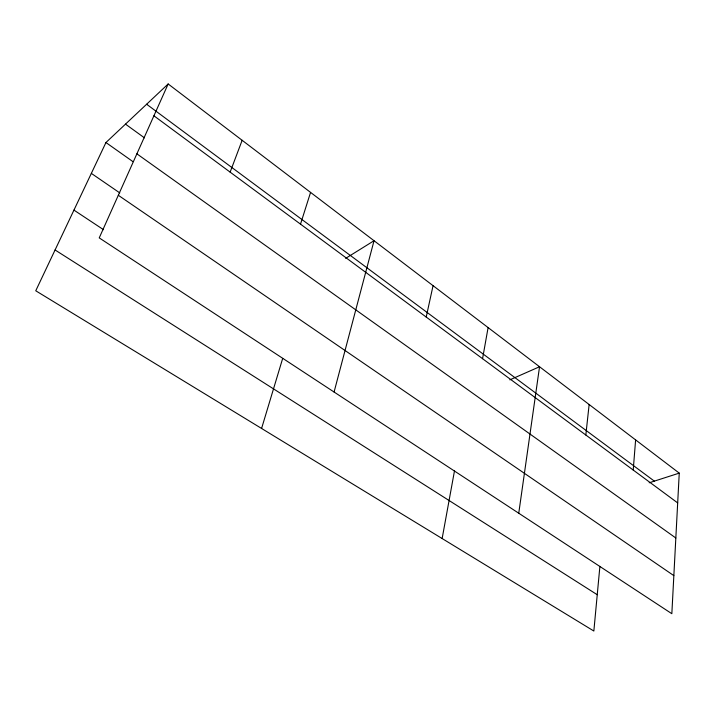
<?xml version="1.0" encoding="UTF-8"?>
<svg xmlns="http://www.w3.org/2000/svg" width="715" height="715" viewBox="0 0 715 715"><rect width="100%" height="100%" fill="white"/><g stroke="black" fill="none" stroke-linecap="round" stroke-linejoin="round"><path stroke-width="1.07" d="M679.25 473.124L671.841 613.702L99.233 237.889L168.168 83.968L679.25 473.124L649.193 482.777M633.222 470.05L635.617 439.904M599.894 566.36L593.852 631.032L35.75 290.782L105.945 142.535L168.168 83.968M585.826 435.015L589.142 404.511M518.75 513.227L539.548 366.75L509.822 379.853M482.562 358.698L488.104 327.577M442.138 538.547L454.561 470.47M426.212 317.049L433.058 285.66M334.075 392.026L374.034 240.723L345.667 258.365M261.583 428.464L282.693 358.385M300.514 224.144L310.569 192.398M230.141 172.136L242.153 140.292M55.073 249.973L597.24 594.719M73.949 210.112L103.523 229.694M118.315 195.275L673.843 575.629M91.341 173.388L119.754 192.889M105.945 142.535L133.008 161.679M136.878 153.823L675.827 537.993M125.5 124.133L144.439 137.843M153.913 115.794L677.677 502.904M146.629 104.238L654.35 481.124"/></g></svg>
